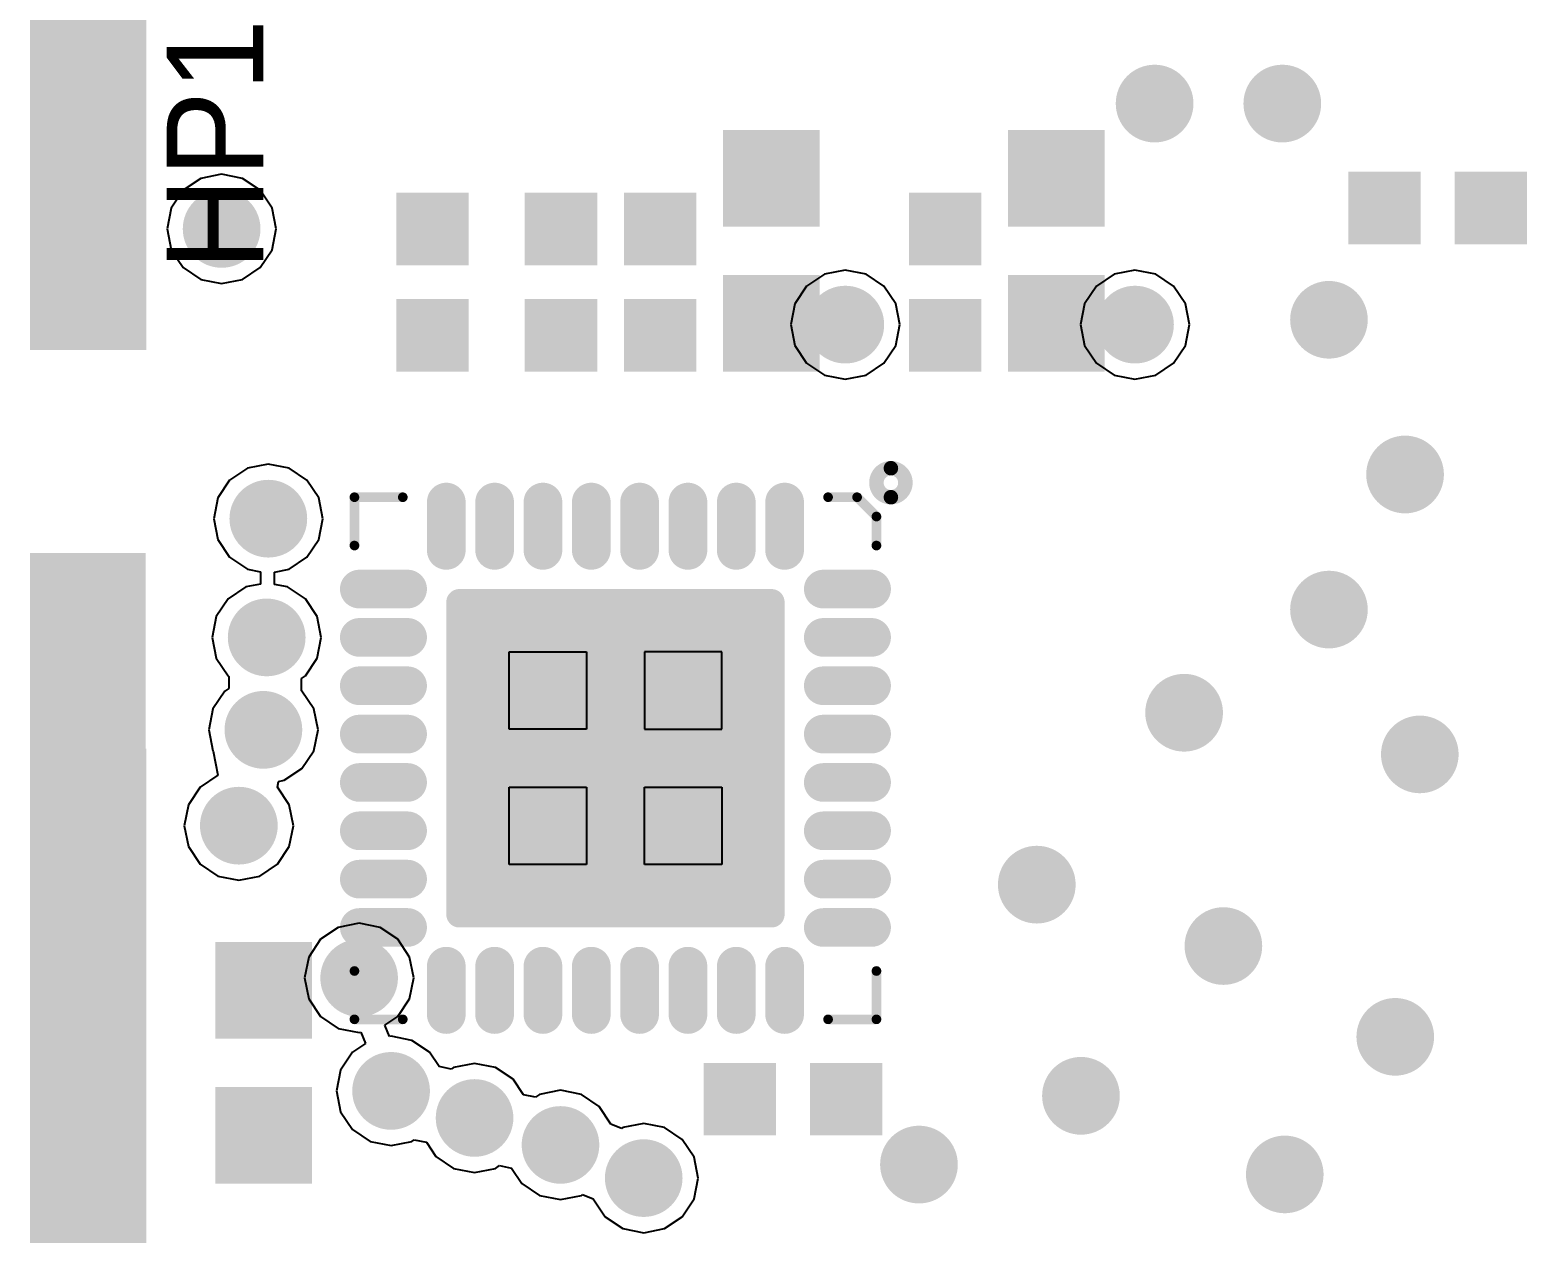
# Model space of a CAD drawing. Header units: inches. Extents: x -103 to 137, y -40 to 49.
# Drawn here: x -38.89 to -23.4, y -9.31 to 3.13 of the extents above; entities that cross this region are included whole.
import ezdxf

# ---------------------------------------------------------------- set-up
doc = ezdxf.new("R2010")
doc.units = ezdxf.units.IN
doc.header["$MEASUREMENT"] = 0
for name, color, linetype in [('BottomSolder', 6, 'Continuous'), ('MidLayer1', 16, 'Continuous'), ('MultiLayer', 9, 'Continuous'), ('TopOverlay', 2, 'Continuous'), ('TopPaste', 8, 'Continuous'), ('TopSolder', 216, 'Continuous'), ('ViaHoleLayer', 16, 'Continuous')]:
    doc.layers.add(name, color=color, linetype=linetype)

# ---------------------------------------------------------------- blocks, each defined once
blk = doc.blocks.new('HP5210_9')
at = {"layer": 'TopPaste'}
blk.add_solid([(-0.10236, -0.02528), (0.10236, -0.02528), (-0.10236, 0.01409), (0.10236, 0.01409)], dxfattribs=at)
at = {"layer": 'TopSolder'}
blk.add_solid([(-0.10636, -0.02928), (0.10636, -0.02928), (-0.10636, 0.01809), (0.10636, 0.01809)], dxfattribs=at)
blk = doc.blocks.new('HP5210_11')
at = {"layer": 'TopPaste'}
blk.add_solid([(-0.10236, -0.02128), (0.10236, -0.02128), (-0.10236, 0.01809), (0.10236, 0.01809)], dxfattribs=at)
at = {"layer": 'TopSolder'}
blk.add_solid([(-0.10636, -0.02528), (0.10636, -0.02528), (-0.10636, 0.02209), (0.10636, 0.02209)], dxfattribs=at)
blk = doc.blocks.new('____32_5_5___35')
at = {"layer": 'TopOverlay'}
for points, const_width in [([(-0.1063, 0.1122, 1), (-0.11811, 0.1122, 1)], 0.00591), ([(-0.11959, 0.1122, 1), (-0.11663, 0.1122, 1)], 0.00295), ([(-0.10778, 0.1122, 1), (-0.10482, 0.1122, 1)], 0.00295), ([(-0.09941, 0.1063, 1), (-0.09744, 0.1063, 1)], 0.00197), ([(-0.09941, 0.1063, 1), (-0.09744, 0.1063, 1)], 0.00197), ([(-0.0876, 0.1063, 1), (-0.08563, 0.1063, 1)], 0.00197), ([(0.08563, 0.1063, 1), (0.0876, 0.1063, 1)], 0.00197), ([(0.10532, 0.1063, 1), (0.10728, 0.1063, 1)], 0.00197), ([(0.10532, 0.1063, 1), (0.10728, 0.1063, 1)], 0.00197), ([(-0.10728, 0.09843, 1), (-0.10532, 0.09843, 1)], 0.00197), ([(-0.10728, 0.09843, 1), (-0.10532, 0.09843, 1)], 0.00197), ([(-0.10728, 0.08661, 1), (-0.10532, 0.08661, 1)], 0.00197), ([(0.10532, 0.08661, 1), (0.10728, 0.08661, 1)], 0.00197), ([(-0.10728, -0.08661, 1), (-0.10532, -0.08661, 1)], 0.00197), ([(0.10532, -0.08661, 1), (0.10728, -0.08661, 1)], 0.00197), ([(-0.10728, -0.1063, 1), (-0.10532, -0.1063, 1)], 0.00197), ([(-0.10728, -0.1063, 1), (-0.10532, -0.1063, 1)], 0.00197), ([(-0.0876, -0.1063, 1), (-0.08563, -0.1063, 1)], 0.00197), ([(0.08563, -0.1063, 1), (0.0876, -0.1063, 1)], 0.00197), ([(0.10532, -0.1063, 1), (0.10728, -0.1063, 1)], 0.00197), ([(0.10532, -0.1063, 1), (0.10728, -0.1063, 1)], 0.00197)]:
    blk.add_lwpolyline(points, format="xyb", close=True, dxfattribs=dict(at, const_width=const_width))
at = {"layer": 'TopOverlay', "const_width": 0.00394}
for points in [[(-0.1063, 0.09843), (-0.09843, 0.1063)], [(-0.08661, 0.1063), (-0.09843, 0.1063)], [(0.1063, 0.1063), (0.08661, 0.1063)], [(0.1063, 0.08661), (0.1063, 0.1063)], [(-0.1063, 0.08661), (-0.1063, 0.09843)], [(-0.1063, -0.1063), (-0.1063, -0.08661)], [(0.1063, -0.1063), (0.1063, -0.08661)], [(-0.08661, -0.1063), (-0.1063, -0.1063)], [(0.1063, -0.1063), (0.08661, -0.1063)]]:
    blk.add_lwpolyline(points, dxfattribs=at)
at = {"layer": 'TopPaste'}
for p, q in [((-0.01181, 0.04331), (-0.04331, 0.04331)), ((-0.04331, 0.04331), (-0.04331, 0.01181)), ((-0.01181, 0.01181), (-0.01181, 0.04331)), ((0.01181, 0.01181), (0.01181, 0.04331)), ((0.01181, 0.04331), (0.04331, 0.04331)), ((0.04331, 0.04331), (0.04331, 0.01181)), ((-0.04331, 0.01181), (-0.01181, 0.01181)), ((0.04331, 0.01181), (0.01181, 0.01181)), ((-0.04331, -0.01181), (-0.01181, -0.01181)), ((-0.04331, -0.04331), (-0.04331, -0.01181)), ((-0.01181, -0.01181), (-0.01181, -0.04331)), ((0.01181, -0.04331), (0.01181, -0.01181)), ((0.01181, -0.01181), (0.04331, -0.01181)), ((0.04331, -0.01181), (0.04331, -0.04331)), ((-0.01181, -0.04331), (-0.04331, -0.04331)), ((0.04331, -0.04331), (0.01181, -0.04331))]:
    blk.add_line(p, q, dxfattribs=at)
at = {"layer": 'TopPaste', "const_width": 0.01181}
for points in [[(-0.0689, 0.10433), (-0.0689, 0.08465)], [(-0.04921, 0.10433), (-0.04921, 0.08465)], [(-0.02953, 0.10433), (-0.02953, 0.08465)], [(-0.00984, 0.10433), (-0.00984, 0.08465)], [(0.00984, 0.10433), (0.00984, 0.08465)], [(0.02953, 0.10433), (0.02953, 0.08465)], [(0.04921, 0.10433), (0.04921, 0.08465)], [(0.0689, 0.10433), (0.0689, 0.08465)], [(-0.10433, 0.0689), (-0.08465, 0.0689)], [(0.08465, 0.0689), (0.10433, 0.0689)], [(-0.10433, 0.04921), (-0.08465, 0.04921)], [(0.08465, 0.04921), (0.10433, 0.04921)], [(-0.10433, 0.02953), (-0.08465, 0.02953)], [(0.08465, 0.02953), (0.10433, 0.02953)], [(-0.10433, 0.00984), (-0.08465, 0.00984)], [(0.08465, 0.00984), (0.10433, 0.00984)], [(-0.10433, -0.00984), (-0.08465, -0.00984)], [(0.08465, -0.00984), (0.10433, -0.00984)], [(-0.10433, -0.02953), (-0.08465, -0.02953)], [(0.08465, -0.02953), (0.10433, -0.02953)], [(-0.10433, -0.04921), (-0.08465, -0.04921)], [(0.08465, -0.04921), (0.10433, -0.04921)], [(-0.10433, -0.0689), (-0.08465, -0.0689)], [(0.08465, -0.0689), (0.10433, -0.0689)], [(-0.0689, -0.08465), (-0.0689, -0.10433)], [(-0.04921, -0.08465), (-0.04921, -0.10433)], [(-0.02953, -0.08465), (-0.02953, -0.10433)], [(-0.00984, -0.08465), (-0.00984, -0.10433)], [(0.00984, -0.08465), (0.00984, -0.10433)], [(0.02953, -0.08465), (0.02953, -0.10433)], [(0.04921, -0.08465), (0.04921, -0.10433)], [(0.0689, -0.08465), (0.0689, -0.10433)]]:
    blk.add_lwpolyline(points, dxfattribs=at)
at = {"layer": 'TopPaste', "const_width": 0.00591}
for points in [[(-0.07185, 0.10433, 1), (-0.06594, 0.10433, 1)], [(-0.05217, 0.10433, 1), (-0.04626, 0.10433, 1)], [(-0.03248, 0.10433, 1), (-0.02657, 0.10433, 1)], [(-0.0128, 0.10433, 1), (-0.00689, 0.10433, 1)], [(0.00689, 0.10433, 1), (0.0128, 0.10433, 1)], [(0.02657, 0.10433, 1), (0.03248, 0.10433, 1)], [(0.04626, 0.10433, 1), (0.05217, 0.10433, 1)], [(0.06594, 0.10433, 1), (0.07185, 0.10433, 1)], [(-0.07185, 0.08465, 1), (-0.06594, 0.08465, 1)], [(-0.05217, 0.08465, 1), (-0.04626, 0.08465, 1)], [(-0.03248, 0.08465, 1), (-0.02657, 0.08465, 1)], [(-0.0128, 0.08465, 1), (-0.00689, 0.08465, 1)], [(0.00689, 0.08465, 1), (0.0128, 0.08465, 1)], [(0.02657, 0.08465, 1), (0.03248, 0.08465, 1)], [(0.04626, 0.08465, 1), (0.05217, 0.08465, 1)], [(0.06594, 0.08465, 1), (0.07185, 0.08465, 1)], [(-0.10728, 0.0689, 1), (-0.10138, 0.0689, 1)], [(-0.0876, 0.0689, 1), (-0.08169, 0.0689, 1)], [(0.08169, 0.0689, 1), (0.0876, 0.0689, 1)], [(0.10138, 0.0689, 1), (0.10728, 0.0689, 1)], [(-0.10728, 0.04921, 1), (-0.10138, 0.04921, 1)], [(-0.0876, 0.04921, 1), (-0.08169, 0.04921, 1)], [(0.08169, 0.04921, 1), (0.0876, 0.04921, 1)], [(0.10138, 0.04921, 1), (0.10728, 0.04921, 1)], [(-0.10728, 0.02953, 1), (-0.10138, 0.02953, 1)], [(-0.0876, 0.02953, 1), (-0.08169, 0.02953, 1)], [(0.08169, 0.02953, 1), (0.0876, 0.02953, 1)], [(0.10138, 0.02953, 1), (0.10728, 0.02953, 1)], [(-0.10728, 0.00984, 1), (-0.10138, 0.00984, 1)], [(-0.0876, 0.00984, 1), (-0.08169, 0.00984, 1)], [(0.08169, 0.00984, 1), (0.0876, 0.00984, 1)], [(0.10138, 0.00984, 1), (0.10728, 0.00984, 1)], [(-0.10728, -0.00984, 1), (-0.10138, -0.00984, 1)], [(-0.0876, -0.00984, 1), (-0.08169, -0.00984, 1)], [(0.08169, -0.00984, 1), (0.0876, -0.00984, 1)], [(0.10138, -0.00984, 1), (0.10728, -0.00984, 1)], [(-0.10728, -0.02953, 1), (-0.10138, -0.02953, 1)], [(-0.0876, -0.02953, 1), (-0.08169, -0.02953, 1)], [(0.08169, -0.02953, 1), (0.0876, -0.02953, 1)], [(0.10138, -0.02953, 1), (0.10728, -0.02953, 1)], [(-0.10728, -0.04921, 1), (-0.10138, -0.04921, 1)], [(-0.0876, -0.04921, 1), (-0.08169, -0.04921, 1)], [(0.08169, -0.04921, 1), (0.0876, -0.04921, 1)], [(0.10138, -0.04921, 1), (0.10728, -0.04921, 1)], [(-0.10728, -0.0689, 1), (-0.10138, -0.0689, 1)], [(-0.0876, -0.0689, 1), (-0.08169, -0.0689, 1)], [(0.08169, -0.0689, 1), (0.0876, -0.0689, 1)], [(0.10138, -0.0689, 1), (0.10728, -0.0689, 1)], [(-0.07185, -0.08465, 1), (-0.06594, -0.08465, 1)], [(-0.05217, -0.08465, 1), (-0.04626, -0.08465, 1)], [(-0.03248, -0.08465, 1), (-0.02657, -0.08465, 1)], [(-0.0128, -0.08465, 1), (-0.00689, -0.08465, 1)], [(0.00689, -0.08465, 1), (0.0128, -0.08465, 1)], [(0.02657, -0.08465, 1), (0.03248, -0.08465, 1)], [(0.04626, -0.08465, 1), (0.05217, -0.08465, 1)], [(0.06594, -0.08465, 1), (0.07185, -0.08465, 1)], [(-0.07185, -0.10433, 1), (-0.06594, -0.10433, 1)], [(-0.05217, -0.10433, 1), (-0.04626, -0.10433, 1)], [(-0.03248, -0.10433, 1), (-0.02657, -0.10433, 1)], [(-0.0128, -0.10433, 1), (-0.00689, -0.10433, 1)], [(0.00689, -0.10433, 1), (0.0128, -0.10433, 1)], [(0.02657, -0.10433, 1), (0.03248, -0.10433, 1)], [(0.04626, -0.10433, 1), (0.05217, -0.10433, 1)], [(0.06594, -0.10433, 1), (0.07185, -0.10433, 1)]]:
    blk.add_lwpolyline(points, format="xyb", close=True, dxfattribs=at)
at = {"layer": 'TopSolder', "const_width": 0.01575}
for points in [[(-0.0689, 0.10433), (-0.0689, 0.08465)], [(-0.04921, 0.10433), (-0.04921, 0.08465)], [(-0.02953, 0.10433), (-0.02953, 0.08465)], [(-0.00984, 0.10433), (-0.00984, 0.08465)], [(0.00984, 0.10433), (0.00984, 0.08465)], [(0.02953, 0.10433), (0.02953, 0.08465)], [(0.04921, 0.10433), (0.04921, 0.08465)], [(0.0689, 0.10433), (0.0689, 0.08465)], [(-0.10433, 0.0689), (-0.08465, 0.0689)], [(0.08465, 0.0689), (0.10433, 0.0689)], [(-0.10433, 0.04921), (-0.08465, 0.04921)], [(0.08465, 0.04921), (0.10433, 0.04921)], [(-0.10433, 0.02953), (-0.08465, 0.02953)], [(0.08465, 0.02953), (0.10433, 0.02953)], [(-0.10433, 0.00984), (-0.08465, 0.00984)], [(0.08465, 0.00984), (0.10433, 0.00984)], [(-0.10433, -0.00984), (-0.08465, -0.00984)], [(0.08465, -0.00984), (0.10433, -0.00984)], [(-0.10433, -0.02953), (-0.08465, -0.02953)], [(0.08465, -0.02953), (0.10433, -0.02953)], [(-0.10433, -0.04921), (-0.08465, -0.04921)], [(0.08465, -0.04921), (0.10433, -0.04921)], [(-0.10433, -0.0689), (-0.08465, -0.0689)], [(0.08465, -0.0689), (0.10433, -0.0689)], [(-0.0689, -0.08465), (-0.0689, -0.10433)], [(-0.04921, -0.08465), (-0.04921, -0.10433)], [(-0.02953, -0.08465), (-0.02953, -0.10433)], [(-0.00984, -0.08465), (-0.00984, -0.10433)], [(0.00984, -0.08465), (0.00984, -0.10433)], [(0.02953, -0.08465), (0.02953, -0.10433)], [(0.04921, -0.08465), (0.04921, -0.10433)], [(0.0689, -0.08465), (0.0689, -0.10433)]]:
    blk.add_lwpolyline(points, dxfattribs=at)
at = {"layer": 'TopSolder'}
for points, const_width in [([(-0.07283, 0.10433, 1), (-0.06496, 0.10433, 1)], 0.00787), ([(-0.05315, 0.10433, 1), (-0.04528, 0.10433, 1)], 0.00787), ([(-0.03346, 0.10433, 1), (-0.02559, 0.10433, 1)], 0.00787), ([(-0.01378, 0.10433, 1), (-0.00591, 0.10433, 1)], 0.00787), ([(0.00591, 0.10433, 1), (0.01378, 0.10433, 1)], 0.00787), ([(0.02559, 0.10433, 1), (0.03346, 0.10433, 1)], 0.00787), ([(0.04528, 0.10433, 1), (0.05315, 0.10433, 1)], 0.00787), ([(0.06496, 0.10433, 1), (0.07283, 0.10433, 1)], 0.00787), ([(-0.07283, 0.08465, 1), (-0.06496, 0.08465, 1)], 0.00787), ([(-0.05315, 0.08465, 1), (-0.04528, 0.08465, 1)], 0.00787), ([(-0.03346, 0.08465, 1), (-0.02559, 0.08465, 1)], 0.00787), ([(-0.01378, 0.08465, 1), (-0.00591, 0.08465, 1)], 0.00787), ([(0.00591, 0.08465, 1), (0.01378, 0.08465, 1)], 0.00787), ([(0.02559, 0.08465, 1), (0.03346, 0.08465, 1)], 0.00787), ([(0.04528, 0.08465, 1), (0.05315, 0.08465, 1)], 0.00787), ([(0.06496, 0.08465, 1), (0.07283, 0.08465, 1)], 0.00787), ([(-0.10827, 0.0689, 1), (-0.10039, 0.0689, 1)], 0.00787), ([(-0.08858, 0.0689, 1), (-0.08071, 0.0689, 1)], 0.00787), ([(0.08071, 0.0689, 1), (0.08858, 0.0689, 1)], 0.00787), ([(0.10039, 0.0689, 1), (0.10827, 0.0689, 1)], 0.00787), ([(-0.06624, 0.06358, 1), (-0.06093, 0.06358, 1)], 0.00532), ([(0.06093, 0.06358, 1), (0.06624, 0.06358, 1)], 0.00532), ([(-0.10827, 0.04921, 1), (-0.10039, 0.04921, 1)], 0.00787), ([(-0.08858, 0.04921, 1), (-0.08071, 0.04921, 1)], 0.00787), ([(0.08071, 0.04921, 1), (0.08858, 0.04921, 1)], 0.00787), ([(0.10039, 0.04921, 1), (0.10827, 0.04921, 1)], 0.00787), ([(-0.10827, 0.02953, 1), (-0.10039, 0.02953, 1)], 0.00787), ([(-0.08858, 0.02953, 1), (-0.08071, 0.02953, 1)], 0.00787), ([(0.08071, 0.02953, 1), (0.08858, 0.02953, 1)], 0.00787), ([(0.10039, 0.02953, 1), (0.10827, 0.02953, 1)], 0.00787), ([(-0.10827, 0.00984, 1), (-0.10039, 0.00984, 1)], 0.00787), ([(-0.08858, 0.00984, 1), (-0.08071, 0.00984, 1)], 0.00787), ([(0.08071, 0.00984, 1), (0.08858, 0.00984, 1)], 0.00787), ([(0.10039, 0.00984, 1), (0.10827, 0.00984, 1)], 0.00787), ([(-0.10827, -0.00984, 1), (-0.10039, -0.00984, 1)], 0.00787), ([(-0.08858, -0.00984, 1), (-0.08071, -0.00984, 1)], 0.00787), ([(0.08071, -0.00984, 1), (0.08858, -0.00984, 1)], 0.00787), ([(0.10039, -0.00984, 1), (0.10827, -0.00984, 1)], 0.00787), ([(-0.10827, -0.02953, 1), (-0.10039, -0.02953, 1)], 0.00787), ([(-0.08858, -0.02953, 1), (-0.08071, -0.02953, 1)], 0.00787), ([(0.08071, -0.02953, 1), (0.08858, -0.02953, 1)], 0.00787), ([(0.10039, -0.02953, 1), (0.10827, -0.02953, 1)], 0.00787), ([(-0.10827, -0.04921, 1), (-0.10039, -0.04921, 1)], 0.00787), ([(-0.08858, -0.04921, 1), (-0.08071, -0.04921, 1)], 0.00787), ([(0.08071, -0.04921, 1), (0.08858, -0.04921, 1)], 0.00787), ([(0.10039, -0.04921, 1), (0.10827, -0.04921, 1)], 0.00787), ([(-0.06624, -0.06358, 1), (-0.06093, -0.06358, 1)], 0.00532), ([(0.06093, -0.06358, 1), (0.06624, -0.06358, 1)], 0.00532), ([(-0.10827, -0.0689, 1), (-0.10039, -0.0689, 1)], 0.00787), ([(-0.08858, -0.0689, 1), (-0.08071, -0.0689, 1)], 0.00787), ([(0.08071, -0.0689, 1), (0.08858, -0.0689, 1)], 0.00787), ([(0.10039, -0.0689, 1), (0.10827, -0.0689, 1)], 0.00787), ([(-0.07283, -0.08465, 1), (-0.06496, -0.08465, 1)], 0.00787), ([(-0.05315, -0.08465, 1), (-0.04528, -0.08465, 1)], 0.00787), ([(-0.03346, -0.08465, 1), (-0.02559, -0.08465, 1)], 0.00787), ([(-0.01378, -0.08465, 1), (-0.00591, -0.08465, 1)], 0.00787), ([(0.00591, -0.08465, 1), (0.01378, -0.08465, 1)], 0.00787), ([(0.02559, -0.08465, 1), (0.03346, -0.08465, 1)], 0.00787), ([(0.04528, -0.08465, 1), (0.05315, -0.08465, 1)], 0.00787), ([(0.06496, -0.08465, 1), (0.07283, -0.08465, 1)], 0.00787), ([(-0.07283, -0.10433, 1), (-0.06496, -0.10433, 1)], 0.00787), ([(-0.05315, -0.10433, 1), (-0.04528, -0.10433, 1)], 0.00787), ([(-0.03346, -0.10433, 1), (-0.02559, -0.10433, 1)], 0.00787), ([(-0.01378, -0.10433, 1), (-0.00591, -0.10433, 1)], 0.00787), ([(0.00591, -0.10433, 1), (0.01378, -0.10433, 1)], 0.00787), ([(0.02559, -0.10433, 1), (0.03346, -0.10433, 1)], 0.00787), ([(0.04528, -0.10433, 1), (0.05315, -0.10433, 1)], 0.00787), ([(0.06496, -0.10433, 1), (0.07283, -0.10433, 1)], 0.00787)]:
    blk.add_lwpolyline(points, format="xyb", close=True, dxfattribs=dict(at, const_width=const_width))
for points in [[(-0.06358, -0.0689), (0.06358, -0.0689), (-0.06358, 0.0689), (0.06358, 0.0689)], [(-0.0689, -0.06358), (0.0689, -0.06358), (-0.0689, 0.06358), (0.0689, 0.06358)]]:
    blk.add_solid(points, dxfattribs=at)
blk = doc.blocks.new('____402_____83')
at = {"layer": 'TopPaste'}
for points in [[(-0.03445, -0.0128), (-0.00886, -0.0128), (-0.03445, 0.0128), (-0.00886, 0.0128)], [(0.00886, -0.0128), (0.03445, -0.0128), (0.00886, 0.0128), (0.03445, 0.0128)]]:
    blk.add_solid(points, dxfattribs=at)
at = {"layer": 'TopSolder'}
for points in [[(-0.03642, -0.01476), (-0.00689, -0.01476), (-0.03642, 0.01476), (-0.00689, 0.01476)], [(0.00689, -0.01476), (0.03642, -0.01476), (0.00689, 0.01476), (0.03642, 0.01476)]]:
    blk.add_solid(points, dxfattribs=at)
blk = doc.blocks.new('____603_____126')
at = {"layer": 'TopPaste'}
for points in [[(-0.04724, -0.01772), (-0.01181, -0.01772), (-0.04724, 0.01772), (-0.01181, 0.01772)], [(0.01181, -0.01772), (0.04724, -0.01772), (0.01181, 0.01772), (0.04724, 0.01772)]]:
    blk.add_solid(points, dxfattribs=at)
at = {"layer": 'TopSolder'}
for points in [[(-0.04921, -0.01969), (-0.00984, -0.01969), (-0.04921, 0.01969), (-0.00984, 0.01969)], [(0.00984, -0.01969), (0.04921, -0.01969), (0.00984, 0.01969), (0.04921, 0.01969)]]:
    blk.add_solid(points, dxfattribs=at)
blk = doc.blocks.new('____402_____127')
at = {"layer": 'TopPaste'}
for points in [[(-0.03445, -0.0128), (-0.00886, -0.0128), (-0.03445, 0.0128), (-0.00886, 0.0128)], [(0.00886, -0.0128), (0.03445, -0.0128), (0.00886, 0.0128), (0.03445, 0.0128)]]:
    blk.add_solid(points, dxfattribs=at)
at = {"layer": 'TopSolder'}
for points in [[(-0.03642, -0.01476), (-0.00689, -0.01476), (-0.03642, 0.01476), (-0.00689, 0.01476)], [(0.00689, -0.01476), (0.03642, -0.01476), (0.00689, 0.01476), (0.03642, 0.01476)]]:
    blk.add_solid(points, dxfattribs=at)
blk = doc.blocks.new('____603_____128')
at = {"layer": 'TopPaste'}
for points in [[(-0.04724, -0.01772), (-0.01181, -0.01772), (-0.04724, 0.01772), (-0.01181, 0.01772)], [(0.01181, -0.01772), (0.04724, -0.01772), (0.01181, 0.01772), (0.04724, 0.01772)]]:
    blk.add_solid(points, dxfattribs=at)
at = {"layer": 'TopSolder'}
for points in [[(-0.04921, -0.01969), (-0.00984, -0.01969), (-0.04921, 0.01969), (-0.00984, 0.01969)], [(0.00984, -0.01969), (0.04921, -0.01969), (0.00984, 0.01969), (0.04921, 0.01969)]]:
    blk.add_solid(points, dxfattribs=at)
blk = doc.blocks.new('____402_____129')
at = {"layer": 'TopPaste'}
for points in [[(-0.03445, -0.0128), (-0.00886, -0.0128), (-0.03445, 0.0128), (-0.00886, 0.0128)], [(0.00886, -0.0128), (0.03445, -0.0128), (0.00886, 0.0128), (0.03445, 0.0128)]]:
    blk.add_solid(points, dxfattribs=at)
at = {"layer": 'TopSolder'}
for points in [[(-0.03642, -0.01476), (-0.00689, -0.01476), (-0.03642, 0.01476), (-0.00689, 0.01476)], [(0.00689, -0.01476), (0.03642, -0.01476), (0.00689, 0.01476), (0.03642, 0.01476)]]:
    blk.add_solid(points, dxfattribs=at)
blk = doc.blocks.new('____402_____130')
at = {"layer": 'TopPaste'}
for points in [[(-0.03445, -0.0128), (-0.00886, -0.0128), (-0.03445, 0.0128), (-0.00886, 0.0128)], [(0.00886, -0.0128), (0.03445, -0.0128), (0.00886, 0.0128), (0.03445, 0.0128)]]:
    blk.add_solid(points, dxfattribs=at)
at = {"layer": 'TopSolder'}
for points in [[(-0.03642, -0.01476), (-0.00689, -0.01476), (-0.03642, 0.01476), (-0.00689, 0.01476)], [(0.00689, -0.01476), (0.03642, -0.01476), (0.00689, 0.01476), (0.03642, 0.01476)]]:
    blk.add_solid(points, dxfattribs=at)
blk = doc.blocks.new('____402_____131')
at = {"layer": 'TopPaste'}
for points in [[(-0.03445, -0.0128), (-0.00886, -0.0128), (-0.03445, 0.0128), (-0.00886, 0.0128)], [(0.00886, -0.0128), (0.03445, -0.0128), (0.00886, 0.0128), (0.03445, 0.0128)]]:
    blk.add_solid(points, dxfattribs=at)
at = {"layer": 'TopSolder'}
for points in [[(-0.03642, -0.01476), (-0.00689, -0.01476), (-0.03642, 0.01476), (-0.00689, 0.01476)], [(0.00689, -0.01476), (0.03642, -0.01476), (0.00689, 0.01476), (0.03642, 0.01476)]]:
    blk.add_solid(points, dxfattribs=at)
blk = doc.blocks.new('____402_____132')
at = {"layer": 'TopPaste'}
for points in [[(-0.03445, -0.0128), (-0.00886, -0.0128), (-0.03445, 0.0128), (-0.00886, 0.0128)], [(0.00886, -0.0128), (0.03445, -0.0128), (0.00886, 0.0128), (0.03445, 0.0128)]]:
    blk.add_solid(points, dxfattribs=at)
at = {"layer": 'TopSolder'}
for points in [[(-0.03642, -0.01476), (-0.00689, -0.01476), (-0.03642, 0.01476), (-0.00689, 0.01476)], [(0.00689, -0.01476), (0.03642, -0.01476), (0.00689, 0.01476), (0.03642, 0.01476)]]:
    blk.add_solid(points, dxfattribs=at)
blk = doc.blocks.new('____603_____134')
at = {"layer": 'TopPaste'}
for points in [[(-0.04724, -0.01772), (-0.01181, -0.01772), (-0.04724, 0.01772), (-0.01181, 0.01772)], [(0.01181, -0.01772), (0.04724, -0.01772), (0.01181, 0.01772), (0.04724, 0.01772)]]:
    blk.add_solid(points, dxfattribs=at)
at = {"layer": 'TopSolder'}
for points in [[(-0.04921, -0.01969), (-0.00984, -0.01969), (-0.04921, 0.01969), (-0.00984, 0.01969)], [(0.00984, -0.01969), (0.04921, -0.01969), (0.00984, 0.01969), (0.04921, 0.01969)]]:
    blk.add_solid(points, dxfattribs=at)

msp = doc.modelspace()

# ---------------------------------------------------------------- linework, layer by layer
at = {"layer": 'BottomSolder', "const_width": 0.402}
for points in [[(-27.453, 2.368, 1), (-27.051, 2.368, 1)], [(-26.132, 2.368, 1), (-25.73, 2.368, 1)], [(-37.105, 1.072, 1), (-36.703, 1.072, 1)], [(-30.653, 0.082, 1), (-30.251, 0.082, 1)], [(-27.656, 0.082, 1), (-27.254, 0.082, 1)], [(-25.649, 0.132, 1), (-25.248, 0.132, 1)], [(-24.862, -1.468, 1), (-24.46, -1.468, 1)], [(-36.622, -1.925, 1), (-36.22, -1.925, 1)], [(-25.649, -2.865, 1), (-25.248, -2.865, 1)], [(-36.639, -3.153, 1), (-36.237, -3.153, 1)], [(-27.148, -3.932, 1), (-26.746, -3.932, 1)], [(-36.673, -4.109, 1), (-36.271, -4.109, 1)], [(-24.709, -4.363, 1), (-24.308, -4.363, 1)], [(-36.927, -5.1, 1), (-36.525, -5.1, 1)], [(-28.672, -5.71, 1), (-28.27, -5.71, 1)], [(-26.741, -6.345, 1), (-26.34, -6.345, 1)], [(-35.682, -6.675, 1), (-35.281, -6.675, 1)], [(-24.963, -7.284, 1), (-24.562, -7.284, 1)], [(-35.352, -7.843, 1), (-34.95, -7.843, 1)], [(-28.215, -7.894, 1), (-27.813, -7.894, 1)], [(-34.488, -8.123, 1), (-34.087, -8.123, 1)], [(-33.599, -8.402, 1), (-33.198, -8.402, 1)], [(-29.891, -8.605, 1), (-29.489, -8.605, 1)], [(-32.738, -8.745, 1), (-32.337, -8.745, 1)], [(-26.106, -8.707, 1), (-25.705, -8.707, 1)]]:
    msp.add_lwpolyline(points, format="xyb", close=True, dxfattribs=at)
at = {"layer": 'MidLayer1'}
for p, q in [((-37.12, 1.594), (-37.303, 1.472)), ((-36.904, 1.637), (-37.12, 1.594)), ((-36.688, 1.594), (-36.904, 1.637)), ((-36.504, 1.472), (-36.688, 1.594)), ((-37.303, 1.472), (-37.426, 1.288)), ((-36.382, 1.288), (-36.504, 1.472)), ((-37.426, 1.288), (-37.469, 1.072)), ((-36.339, 1.072), (-36.382, 1.288)), ((-37.469, 1.072), (-37.426, 0.856)), ((-36.382, 0.856), (-36.339, 1.072)), ((-37.426, 0.856), (-37.303, 0.673)), ((-36.504, 0.673), (-36.382, 0.856)), ((-37.303, 0.673), (-37.12, 0.55)), ((-36.688, 0.55), (-36.504, 0.673)), ((-30.452, 0.646), (-30.668, 0.603)), ((-30.236, 0.603), (-30.452, 0.646)), ((-27.455, 0.646), (-27.671, 0.603)), ((-27.239, 0.603), (-27.455, 0.646)), ((-37.12, 0.55), (-36.904, 0.507)), ((-36.904, 0.507), (-36.688, 0.55)), ((-30.852, 0.481), (-30.974, 0.298)), ((-30.668, 0.603), (-30.852, 0.481)), ((-30.053, 0.481), (-30.236, 0.603)), ((-29.93, 0.298), (-30.053, 0.481)), ((-27.854, 0.481), (-27.977, 0.298)), ((-27.671, 0.603), (-27.854, 0.481)), ((-27.056, 0.481), (-27.239, 0.603)), ((-26.933, 0.298), (-27.056, 0.481)), ((-30.974, 0.298), (-31.017, 0.082)), ((-29.887, 0.082), (-29.93, 0.298)), ((-27.977, 0.298), (-28.02, 0.082)), ((-26.89, 0.082), (-26.933, 0.298)), ((-31.017, 0.082), (-30.974, -0.135)), ((-29.93, -0.135), (-29.887, 0.082)), ((-28.02, 0.082), (-27.977, -0.135)), ((-26.933, -0.135), (-26.89, 0.082)), ((-30.974, -0.135), (-30.852, -0.318)), ((-30.053, -0.318), (-29.93, -0.135)), ((-27.977, -0.135), (-27.854, -0.318)), ((-27.056, -0.318), (-26.933, -0.135)), ((-30.852, -0.318), (-30.668, -0.44)), ((-30.668, -0.44), (-30.452, -0.483)), ((-30.452, -0.483), (-30.236, -0.44)), ((-30.236, -0.44), (-30.053, -0.318)), ((-27.854, -0.318), (-27.671, -0.44)), ((-27.671, -0.44), (-27.455, -0.483)), ((-27.455, -0.483), (-27.239, -0.44)), ((-27.239, -0.44), (-27.056, -0.318)), ((-36.421, -1.36), (-36.637, -1.403)), ((-36.205, -1.403), (-36.421, -1.36)), ((-36.821, -1.526), (-36.943, -1.709)), ((-36.637, -1.403), (-36.821, -1.526)), ((-36.022, -1.526), (-36.205, -1.403)), ((-35.899, -1.709), (-36.022, -1.526)), ((-36.943, -1.709), (-36.986, -1.925)), ((-35.856, -1.925), (-35.899, -1.709)), ((-36.986, -1.925), (-36.943, -2.141)), ((-35.899, -2.141), (-35.856, -1.925)), ((-36.943, -2.141), (-36.821, -2.324)), ((-36.022, -2.324), (-35.899, -2.141)), ((-36.821, -2.324), (-36.637, -2.447)), ((-36.637, -2.447), (-36.502, -2.474)), ((-36.502, -2.474), (-36.502, -2.601)), ((-36.357, -2.477), (-36.205, -2.447)), ((-36.357, -2.604), (-36.357, -2.477)), ((-36.205, -2.447), (-36.022, -2.324)), ((-36.654, -2.631), (-36.837, -2.754)), ((-36.502, -2.601), (-36.654, -2.631)), ((-36.222, -2.631), (-36.357, -2.604)), ((-36.038, -2.754), (-36.222, -2.631)), ((-36.837, -2.754), (-36.96, -2.937)), ((-35.916, -2.937), (-36.038, -2.754)), ((-36.96, -2.937), (-37.003, -3.153)), ((-35.873, -3.153), (-35.916, -2.937)), ((-37.003, -3.153), (-36.96, -3.369)), ((-35.916, -3.369), (-35.873, -3.153)), ((-36.96, -3.369), (-36.837, -3.552)), ((-36.038, -3.552), (-35.916, -3.369)), ((-36.837, -3.552), (-36.831, -3.556)), ((-36.831, -3.556), (-36.831, -3.683)), ((-36.078, -3.579), (-36.038, -3.552)), ((-36.871, -3.71), (-36.994, -3.893)), ((-36.831, -3.683), (-36.871, -3.71)), ((-36.078, -3.706), (-36.078, -3.579)), ((-36.073, -3.71), (-36.078, -3.706)), ((-35.95, -3.893), (-36.073, -3.71)), ((-36.994, -3.893), (-37.037, -4.109)), ((-35.907, -4.109), (-35.95, -3.893)), ((-37.037, -4.109), (-36.994, -4.326)), ((-35.95, -4.326), (-35.907, -4.109)), ((-36.994, -4.326), (-36.992, -4.329)), ((-36.992, -4.329), (-36.942, -4.578)), ((-36.073, -4.509), (-35.95, -4.326)), ((-36.942, -4.578), (-37.125, -4.701)), ((-36.327, -4.701), (-36.315, -4.643)), ((-36.315, -4.643), (-36.256, -4.631)), ((-36.256, -4.631), (-36.073, -4.509)), ((-37.125, -4.701), (-37.248, -4.884)), ((-36.204, -4.884), (-36.327, -4.701)), ((-37.248, -4.884), (-37.291, -5.1)), ((-36.161, -5.1), (-36.204, -4.884)), ((-37.291, -5.1), (-37.248, -5.316)), ((-36.204, -5.316), (-36.161, -5.1)), ((-37.248, -5.316), (-37.125, -5.499)), ((-36.327, -5.499), (-36.204, -5.316)), ((-37.125, -5.499), (-36.942, -5.622)), ((-36.51, -5.622), (-36.327, -5.499)), ((-36.942, -5.622), (-36.726, -5.665)), ((-36.726, -5.665), (-36.51, -5.622)), ((-35.698, -6.153), (-35.881, -6.275)), ((-35.481, -6.11), (-35.698, -6.153)), ((-35.265, -6.153), (-35.481, -6.11)), ((-35.082, -6.275), (-35.265, -6.153)), ((-35.881, -6.275), (-36.003, -6.459)), ((-34.96, -6.459), (-35.082, -6.275)), ((-36.003, -6.459), (-36.046, -6.675)), ((-34.917, -6.675), (-34.96, -6.459)), ((-36.046, -6.675), (-36.003, -6.891)), ((-34.96, -6.891), (-34.917, -6.675)), ((-36.003, -6.891), (-35.881, -7.074)), ((-35.082, -7.074), (-34.96, -6.891)), ((-35.881, -7.074), (-35.698, -7.197)), ((-35.217, -7.164), (-35.082, -7.074)), ((-35.698, -7.197), (-35.481, -7.24)), ((-35.481, -7.24), (-35.464, -7.236)), ((-35.464, -7.236), (-35.416, -7.354)), ((-35.168, -7.282), (-35.217, -7.164)), ((-35.151, -7.278), (-35.168, -7.282)), ((-34.935, -7.321), (-35.151, -7.278)), ((-35.416, -7.354), (-35.551, -7.444)), ((-34.752, -7.444), (-34.935, -7.321)), ((-35.551, -7.444), (-35.673, -7.627)), ((-34.653, -7.592), (-34.752, -7.444)), ((-34.288, -7.558), (-34.504, -7.601)), ((-34.071, -7.601), (-34.288, -7.558)), ((-35.673, -7.627), (-35.716, -7.843)), ((-34.528, -7.617), (-34.653, -7.592)), ((-34.504, -7.601), (-34.528, -7.617)), ((-33.888, -7.723), (-34.071, -7.601)), ((-33.781, -7.883), (-33.888, -7.723)), ((-35.716, -7.843), (-35.673, -8.059)), ((-33.657, -7.908), (-33.781, -7.883)), ((-33.615, -7.88), (-33.657, -7.908)), ((-33.399, -7.837), (-33.615, -7.88)), ((-33.182, -7.88), (-33.399, -7.837)), ((-32.999, -8.003), (-33.182, -7.88)), ((-32.877, -8.186), (-32.999, -8.003)), ((-35.673, -8.059), (-35.551, -8.243)), ((-32.766, -8.232), (-32.877, -8.186)), ((-32.537, -8.18), (-32.754, -8.223)), ((-32.321, -8.223), (-32.537, -8.18)), ((-35.551, -8.243), (-35.367, -8.365)), ((-34.935, -8.365), (-34.911, -8.349)), ((-34.911, -8.349), (-34.786, -8.374)), ((-32.754, -8.223), (-32.766, -8.232)), ((-32.138, -8.346), (-32.321, -8.223)), ((-32.016, -8.529), (-32.138, -8.346)), ((-35.367, -8.365), (-35.151, -8.408)), ((-35.151, -8.408), (-34.935, -8.365)), ((-34.786, -8.374), (-34.687, -8.522)), ((-34.687, -8.522), (-34.504, -8.644)), ((-34.504, -8.644), (-34.288, -8.687)), ((-34.288, -8.687), (-34.071, -8.644)), ((-34.071, -8.644), (-34.03, -8.616)), ((-34.03, -8.616), (-33.905, -8.641)), ((-33.905, -8.641), (-33.798, -8.801)), ((-31.973, -8.745), (-32.016, -8.529)), ((-33.798, -8.801), (-33.615, -8.924)), ((-32.016, -8.961), (-31.973, -8.745)), ((-33.615, -8.924), (-33.399, -8.967)), ((-33.399, -8.967), (-33.182, -8.924)), ((-33.182, -8.924), (-33.17, -8.916)), ((-33.17, -8.916), (-33.059, -8.961)), ((-33.059, -8.961), (-32.937, -9.145)), ((-32.138, -9.145), (-32.016, -8.961)), ((-32.937, -9.145), (-32.754, -9.267)), ((-32.754, -9.267), (-32.537, -9.31)), ((-32.537, -9.31), (-32.321, -9.267)), ((-32.321, -9.267), (-32.138, -9.145))]:
    msp.add_line(p, q, dxfattribs=at)
at = {"layer": 'MidLayer1', "const_width": 0.3}
for points in [[(-27.402, 2.368, 1), (-27.102, 2.368, 1)], [(-26.081, 2.368, 1), (-25.781, 2.368, 1)], [(-37.054, 1.072, 1), (-36.754, 1.072, 1)], [(-30.602, 0.082, 1), (-30.302, 0.082, 1)], [(-27.605, 0.082, 1), (-27.305, 0.082, 1)], [(-25.598, 0.132, 1), (-25.298, 0.132, 1)], [(-24.811, -1.468, 1), (-24.511, -1.468, 1)], [(-36.571, -1.925, 1), (-36.271, -1.925, 1)], [(-25.598, -2.865, 1), (-25.298, -2.865, 1)], [(-36.588, -3.153, 1), (-36.288, -3.153, 1)], [(-27.097, -3.932, 1), (-26.797, -3.932, 1)], [(-36.622, -4.109, 1), (-36.322, -4.109, 1)], [(-24.659, -4.363, 1), (-24.359, -4.363, 1)], [(-36.876, -5.1, 1), (-36.576, -5.1, 1)], [(-28.621, -5.71, 1), (-28.321, -5.71, 1)], [(-26.691, -6.345, 1), (-26.391, -6.345, 1)], [(-35.631, -6.675, 1), (-35.331, -6.675, 1)], [(-24.913, -7.284, 1), (-24.613, -7.284, 1)], [(-35.301, -7.843, 1), (-35.001, -7.843, 1)], [(-28.164, -7.894, 1), (-27.864, -7.894, 1)], [(-34.438, -8.123, 1), (-34.138, -8.123, 1)], [(-33.549, -8.402, 1), (-33.249, -8.402, 1)], [(-29.84, -8.605, 1), (-29.54, -8.605, 1)], [(-32.687, -8.745, 1), (-32.387, -8.745, 1)], [(-26.056, -8.707, 1), (-25.756, -8.707, 1)]]:
    msp.add_lwpolyline(points, format="xyb", close=True, dxfattribs=at)
at = {"layer": 'MultiLayer', "const_width": 0.3}
for points in [[(-27.402, 2.368, 1), (-27.102, 2.368, 1)], [(-26.081, 2.368, 1), (-25.781, 2.368, 1)], [(-37.054, 1.072, 1), (-36.754, 1.072, 1)], [(-30.602, 0.082, 1), (-30.302, 0.082, 1)], [(-27.605, 0.082, 1), (-27.305, 0.082, 1)], [(-25.598, 0.132, 1), (-25.298, 0.132, 1)], [(-24.811, -1.468, 1), (-24.511, -1.468, 1)], [(-36.571, -1.925, 1), (-36.271, -1.925, 1)], [(-25.598, -2.865, 1), (-25.298, -2.865, 1)], [(-36.588, -3.153, 1), (-36.288, -3.153, 1)], [(-27.097, -3.932, 1), (-26.797, -3.932, 1)], [(-36.622, -4.109, 1), (-36.322, -4.109, 1)], [(-24.659, -4.363, 1), (-24.359, -4.363, 1)], [(-36.876, -5.1, 1), (-36.576, -5.1, 1)], [(-28.621, -5.71, 1), (-28.321, -5.71, 1)], [(-26.691, -6.345, 1), (-26.391, -6.345, 1)], [(-35.631, -6.675, 1), (-35.331, -6.675, 1)], [(-24.913, -7.284, 1), (-24.613, -7.284, 1)], [(-35.301, -7.843, 1), (-35.001, -7.843, 1)], [(-28.164, -7.894, 1), (-27.864, -7.894, 1)], [(-34.438, -8.123, 1), (-34.138, -8.123, 1)], [(-33.549, -8.402, 1), (-33.249, -8.402, 1)], [(-29.84, -8.605, 1), (-29.54, -8.605, 1)], [(-32.687, -8.745, 1), (-32.387, -8.745, 1)], [(-26.056, -8.707, 1), (-25.756, -8.707, 1)]]:
    msp.add_lwpolyline(points, format="xyb", close=True, dxfattribs=at)
at = {"layer": 'TopSolder', "const_width": 0.402}
for points in [[(-27.453, 2.368, 1), (-27.051, 2.368, 1)], [(-26.132, 2.368, 1), (-25.73, 2.368, 1)], [(-37.105, 1.072, 1), (-36.703, 1.072, 1)], [(-30.653, 0.082, 1), (-30.251, 0.082, 1)], [(-27.656, 0.082, 1), (-27.254, 0.082, 1)], [(-25.649, 0.132, 1), (-25.248, 0.132, 1)], [(-24.862, -1.468, 1), (-24.46, -1.468, 1)], [(-36.622, -1.925, 1), (-36.22, -1.925, 1)], [(-25.649, -2.865, 1), (-25.248, -2.865, 1)], [(-36.639, -3.153, 1), (-36.237, -3.153, 1)], [(-27.148, -3.932, 1), (-26.746, -3.932, 1)], [(-36.673, -4.109, 1), (-36.271, -4.109, 1)], [(-24.709, -4.363, 1), (-24.308, -4.363, 1)], [(-36.927, -5.1, 1), (-36.525, -5.1, 1)], [(-28.672, -5.71, 1), (-28.27, -5.71, 1)], [(-26.741, -6.345, 1), (-26.34, -6.345, 1)], [(-35.682, -6.675, 1), (-35.281, -6.675, 1)], [(-24.963, -7.284, 1), (-24.562, -7.284, 1)], [(-35.352, -7.843, 1), (-34.95, -7.843, 1)], [(-28.215, -7.894, 1), (-27.813, -7.894, 1)], [(-34.488, -8.123, 1), (-34.087, -8.123, 1)], [(-33.599, -8.402, 1), (-33.198, -8.402, 1)], [(-29.891, -8.605, 1), (-29.489, -8.605, 1)], [(-32.738, -8.745, 1), (-32.337, -8.745, 1)], [(-26.106, -8.707, 1), (-25.705, -8.707, 1)]]:
    msp.add_lwpolyline(points, format="xyb", close=True, dxfattribs=at)
at = {"layer": 'TopSolder'}
msp.add_solid([(-37.691, -2.281), (-38.885, -2.281), (-37.691, -10.51), (-38.885, -10.51)], dxfattribs=at)
at = {"layer": 'ViaHoleLayer', "const_width": 0.15}
for points in [[(-27.327, 2.368, 1), (-27.177, 2.368, 1)], [(-26.006, 2.368, 1), (-25.856, 2.368, 1)], [(-36.979, 1.072, 1), (-36.829, 1.072, 1)], [(-30.527, 0.082, 1), (-30.377, 0.082, 1)], [(-27.53, 0.082, 1), (-27.38, 0.082, 1)], [(-25.523, 0.132, 1), (-25.373, 0.132, 1)], [(-24.736, -1.468, 1), (-24.586, -1.468, 1)], [(-36.496, -1.925, 1), (-36.346, -1.925, 1)], [(-25.523, -2.865, 1), (-25.373, -2.865, 1)], [(-36.513, -3.153, 1), (-36.363, -3.153, 1)], [(-27.022, -3.932, 1), (-26.872, -3.932, 1)], [(-36.547, -4.109, 1), (-36.397, -4.109, 1)], [(-24.584, -4.363, 1), (-24.434, -4.363, 1)], [(-36.801, -5.1, 1), (-36.651, -5.1, 1)], [(-28.546, -5.71, 1), (-28.396, -5.71, 1)], [(-26.616, -6.345, 1), (-26.466, -6.345, 1)], [(-35.556, -6.675, 1), (-35.406, -6.675, 1)], [(-24.838, -7.284, 1), (-24.688, -7.284, 1)], [(-35.226, -7.843, 1), (-35.076, -7.843, 1)], [(-28.089, -7.894, 1), (-27.939, -7.894, 1)], [(-34.363, -8.123, 1), (-34.213, -8.123, 1)], [(-33.474, -8.402, 1), (-33.324, -8.402, 1)], [(-29.765, -8.605, 1), (-29.615, -8.605, 1)], [(-32.612, -8.745, 1), (-32.462, -8.745, 1)], [(-25.981, -8.707, 1), (-25.831, -8.707, 1)]]:
    msp.add_lwpolyline(points, format="xyb", close=True, dxfattribs=at)

# ---------------------------------------------------------------- block references
at = {"xscale": 25.4, "yscale": 25.4, "zscale": 25.4}
for name, p, rotation in [('HP5210_11', (-38.326, 2.52), 90), ('____603_____134', (-31.218, 0.846), 270), ('____603_____128', (-28.268, 0.846), 270), ('____402_____132', (-34.723, 0.521), 90), ('____402_____129', (-33.393, 0.521), 90), ('____402_____131', (-32.368, 0.521), 270), ('____402_____130', (-29.418, 0.521), 90), ('____32_5_5___35', (-32.83, -4.403), 270), ('HP5210_9', (-38.428, -7.005), 90), ('____603_____126', (-36.468, -7.554), 90)]:
    msp.add_blockref(name, p, dxfattribs=dict(at, rotation=rotation))
for name, p in [('____402_____83', (-24.324, 1.288)), ('____402_____127', (-30.993, -7.929))]:
    msp.add_blockref(name, p, dxfattribs=at)

# ---------------------------------------------------------------- texts
at = {"layer": 'TopOverlay'}
msp.add_text('HP17', height=1, rotation=90, dxfattribs=at).set_placement((-36.472, 0.64))

doc.saveas('drawing.dxf')
